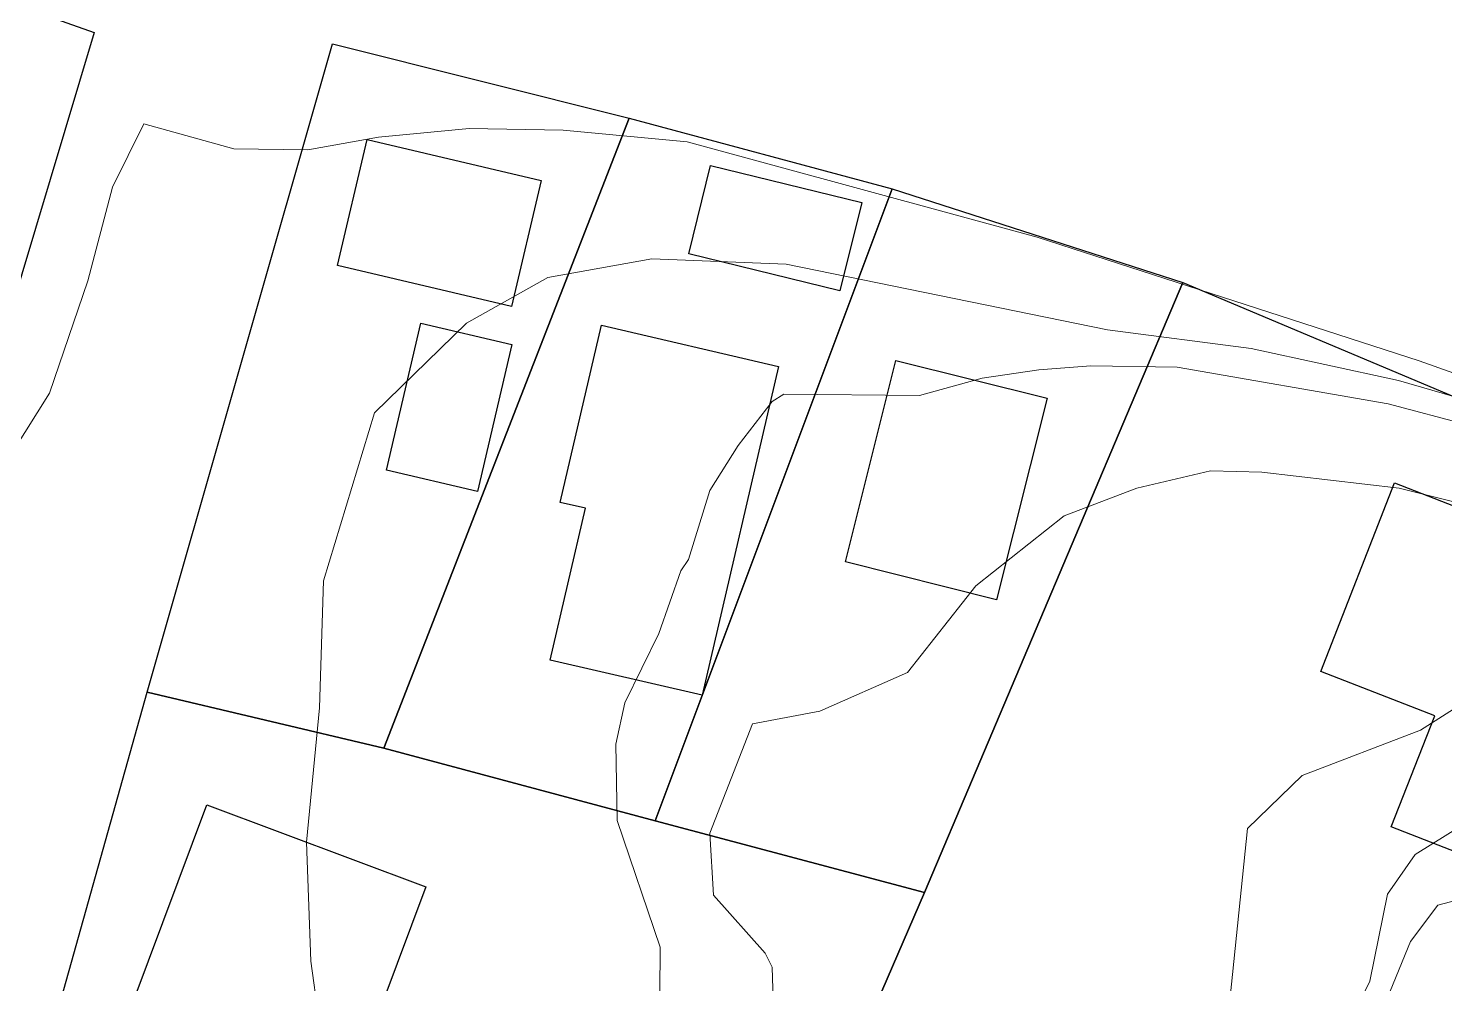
# Model space of a CAD drawing. Header units: millimetres. Extents: x 72 to 2370, y -203 to 794.
# Drawn here: x 1716.1 to 1770.7, y 247 to 283.8 of the extents above; entities that cross this region are included whole.
import ezdxf

# ---------------------------------------------------------------- set-up
doc = ezdxf.new("R2010")
doc.units = ezdxf.units.MM
doc.layers.add('01_Fina', color=250, linetype='Continuous', lineweight=15)
doc.layers.add('Traza Urbana', color=7, linetype='Continuous')

msp = doc.modelspace()

# ---------------------------------------------------------------- linework, layer by layer
at = {"layer": '01_Fina', "color": 252, "linetype": 'Continuous', "lineweight": 9, "true_color": 0x939598}
for points in [[(1775.346, 268.96), (1769.686, 270.98), (1754.986, 275.74), (1741.506, 279.41), (1736.736, 279.87), (1733.116, 279.93), (1729.626, 279.59), (1726.896, 279.11), (1724.056, 279.15), (1720.586, 280.11), (1719.386, 277.67), (1718.426, 274.06), (1716.956, 269.73), (1714.566, 265.95), (1714.276, 262.86), (1711.266, 260.39), (1710.956, 259.81), (1710.806, 258.68), (1710.866, 256.52), (1710.236, 254.92), (1710.136, 248.27), (1708.626, 245.63)], [(1727.316, 245.73), (1727.016, 247.86), (1726.856, 252.44), (1727.356, 257.62), (1727.506, 262.51), (1729.466, 268.98), (1733.006, 272.43), (1736.136, 274.19), (1740.146, 274.91), (1745.316, 274.7), (1757.696, 272.17), (1763.226, 271.46), (1768.896, 270.22), (1773.146, 268.99)], [(1740.416, 241.3), (1740.466, 248.4), (1738.816, 253.27), (1738.766, 256.21), (1739.106, 257.8), (1740.416, 260.48), (1741.266, 262.89), (1741.556, 263.33), (1742.376, 265.99), (1743.466, 267.72), (1744.776, 269.42), (1745.226, 269.69), (1750.446, 269.65), (1752.866, 270.31), (1755.046, 270.63), (1757.046, 270.79), (1760.376, 270.73), (1768.496, 269.32), (1771.586, 268.5)], [(1744.946, 242.18), (1744.776, 247.63), (1744.506, 248.16), (1742.526, 250.4), (1742.376, 252.79), (1744.026, 257), (1746.616, 257.48), (1749.996, 258.98), (1752.626, 262.31), (1756.026, 265.01), (1758.816, 266.07), (1761.656, 266.74), (1763.626, 266.69), (1768.926, 266.07), (1772.966, 265.06)], [(1773.516, 259.15), (1769.736, 256.75), (1765.186, 255.01), (1763.086, 252.97), (1761.406, 236.72)], [(1771.366, 253.11), (1769.536, 251.97), (1768.476, 250.43), (1767.786, 247.08), (1765.386, 242.2)], [(1767.886, 245.01), (1769.356, 248.61), (1770.406, 250.01), (1771.436, 250.28)]]:
    msp.add_lwpolyline(points, dxfattribs=at)
at = {"layer": 'Traza Urbana'}
for points in [[(1713.621, 266.768), (1701.149, 271.039), (1706.465, 287.949), (1718.68, 283.625)], [(1727.85, 283.193), (1739.268, 280.325), (1729.83, 256.056), (1720.71, 258.211)], [(1729.83, 256.056), (1739.268, 280.325), (1749.405, 277.611), (1740.269, 253.266)], [(1734.739, 273.076), (1728.043, 274.653), (1729.186, 279.511), (1735.883, 277.933)], [(1747.391, 273.676), (1741.565, 275.108), (1742.4, 278.507), (1748.226, 277.075)], [(1750.65, 250.497), (1740.269, 253.266), (1749.405, 277.611), (1760.593, 273.996)], [(1764.419, 227.525), (1744.321, 235.866), (1750.65, 250.497), (1760.593, 273.996), (1779.038, 266.233)], [(1733.431, 265.948), (1729.926, 266.774), (1731.258, 272.429), (1734.762, 271.604)], [(1742.084, 258.102), (1736.238, 259.452), (1737.592, 265.305), (1736.623, 265.528), (1738.204, 272.349), (1745.018, 270.766)], [(1753.421, 261.777), (1747.6, 263.233), (1749.542, 270.994), (1755.362, 269.537)], [(1771.412, 251.934), (1768.617, 253.024), (1770.289, 257.31), (1765.91, 259.018), (1768.745, 266.285), (1775.918, 263.487)], [(1729.83, 256.056), (1740.269, 253.266), (1750.65, 250.497), (1744.321, 235.866), (1738.826, 238.027), (1717.412, 246.448), (1720.71, 258.211)], [(1728.646, 243.239), (1720.215, 246.39), (1723.013, 253.875), (1731.444, 250.723)]]:
    msp.add_lwpolyline(points, close=True, dxfattribs=at)

doc.saveas('drawing.dxf')
